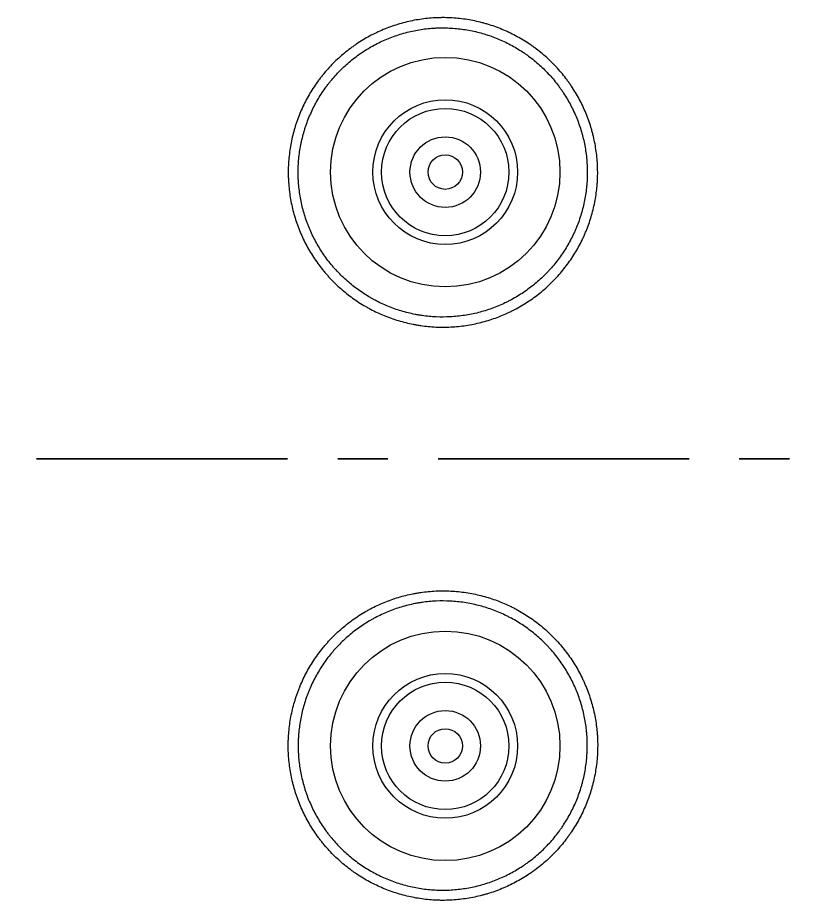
# Model space of a CAD drawing. Extents: x 60870 to 61464, y -29263 to -28843.
# Drawn here: x 61155 to 61182.43, y -29124.77 to -29094.01 of the extents above; entities that cross this region are included whole.
import ezdxf

# ---------------------------------------------------------------- set-up
doc = ezdxf.new("R2010")
doc.units = 0
doc.header["$LTSCALE"] = 7
doc.header["$MEASUREMENT"] = 0
doc.linetypes.add('CENTER', pattern=[2, 1.25, -0.25, 0.25, -0.25])
doc.layers.add('08_ALL_FEATURES', color=7, linetype='CONTINUOUS')
doc.layers.add('1', color=1, linetype='CENTER')

msp = doc.modelspace()

# ---------------------------------------------------------------- linework, layer by layer
at = {"layer": '08_ALL_FEATURES', "color": 7, "linetype": 'Continuous'}
for centre, radius in [((61169.911, -29099.389), 4), ((61169.911, -29099.389), 2.523), ((61169.911, -29099.389), 2.221), ((61169.911, -29099.389), 1.23), ((61169.911, -29099.389), 0.6), ((61169.911, -29119.388), 4), ((61169.911, -29119.388), 2.523), ((61169.911, -29119.388), 2.221), ((61169.911, -29119.388), 1.23), ((61169.911, -29119.388), 0.6)]:
    msp.add_circle(centre, radius, dxfattribs=at)
for points, knots in [([(61170.636, -29104.733), (61170.46, -29104.76), (61170.284, -29104.777), (61169.932, -29104.796), (61169.581, -29104.796), (61169.23, -29104.763), (61169.011, -29104.731), (61168.967, -29104.724), (61168.88, -29104.709), (61168.836, -29104.701), (61168.705, -29104.675), (61168.618, -29104.656), (61168.361, -29104.592), (61168.024, -29104.491), (61167.699, -29104.358), (61167.46, -29104.245), (61167.381, -29104.206), (61167.263, -29104.143), (61167.224, -29104.122), (61167.147, -29104.078), (61167.108, -29104.056), (61166.917, -29103.942), (61166.77, -29103.845), (61166.487, -29103.636), (61166.215, -29103.414), (61165.964, -29103.165), (61165.815, -29103.001), (61165.786, -29102.968), (61165.727, -29102.901), (61165.698, -29102.867), (61165.614, -29102.764), (61165.559, -29102.694), (61165.401, -29102.482), (61165.205, -29102.19), (61165.038, -29101.881), (61164.924, -29101.642), (61164.888, -29101.561), (61164.836, -29101.438), (61164.82, -29101.397), (61164.787, -29101.314), (61164.772, -29101.272), (61164.697, -29101.063), (61164.645, -29100.895), (61164.559, -29100.554), (61164.524, -29100.382), (61164.471, -29100.034), (61164.453, -29099.858), (61164.442, -29099.636), (61164.44, -29099.592), (61164.437, -29099.503), (61164.435, -29099.369), (61164.438, -29099.237), (61164.451, -29098.973), (61164.484, -29098.623), (61164.552, -29098.277), (61164.615, -29098.02), (61164.639, -29097.935), (61164.677, -29097.807), (61164.69, -29097.764), (61164.718, -29097.68), (61164.732, -29097.638), (61164.806, -29097.429), (61164.94, -29097.103), (61165.105, -29096.793), (61165.285, -29096.49), (61165.383, -29096.343), (61165.515, -29096.164), (61165.542, -29096.128), (61165.596, -29096.058), (61165.679, -29095.954), (61165.765, -29095.853), (61165.942, -29095.657), (61166.19, -29095.408), (61166.461, -29095.184), (61166.639, -29095.051), (61166.674, -29095.025), (61166.747, -29094.974), (61166.783, -29094.949), (61166.894, -29094.874), (61166.969, -29094.826), (61167.196, -29094.689), (61167.507, -29094.522), (61167.833, -29094.386), (61168.083, -29094.296), (61168.167, -29094.268), (61168.337, -29094.216), (61168.423, -29094.192), (61168.68, -29094.126), (61169.027, -29094.057), (61169.38, -29094.021), (61169.602, -29094.01), (61169.647, -29094.008), (61169.735, -29094.006), (61169.868, -29094.004), (61170.001, -29094.007), (61170.265, -29094.02), (61170.614, -29094.054), (61170.96, -29094.121), (61171.175, -29094.175), (61171.218, -29094.186), (61171.303, -29094.21), (61171.346, -29094.222), (61171.474, -29094.26), (61171.558, -29094.288), (61171.808, -29094.377), (61172.133, -29094.511), (61172.444, -29094.676), (61172.671, -29094.812), (61172.745, -29094.859), (61172.856, -29094.932), (61172.893, -29094.957), (61172.965, -29095.008), (61173.002, -29095.034), (61173.181, -29095.167), (61173.317, -29095.278), (61173.579, -29095.514), (61173.827, -29095.762), (61174.052, -29096.034), (61174.184, -29096.212), (61174.21, -29096.248), (61174.262, -29096.321), (61174.287, -29096.357), (61174.361, -29096.468), (61174.409, -29096.543), (61174.545, -29096.77), (61174.712, -29097.08), (61174.847, -29097.404), (61174.937, -29097.653), (61174.965, -29097.737), (61175.004, -29097.864), (61175.016, -29097.907), (61175.04, -29097.993), (61175.051, -29098.036), (61175.106, -29098.251), (61175.14, -29098.424), (61175.193, -29098.772), (61175.21, -29098.947), (61175.228, -29099.298), (61175.229, -29099.475), (61175.218, -29099.696), (61175.216, -29099.741), (61175.209, -29099.83), (61175.198, -29099.962), (61175.182, -29100.094), (61175.144, -29100.356), (61175.076, -29100.701), (61174.975, -29101.038), (61174.886, -29101.287), (61174.854, -29101.37), (61174.803, -29101.493), (61174.786, -29101.534), (61174.75, -29101.616), (61174.732, -29101.656), (61174.637, -29101.857), (61174.472, -29102.168), (61174.277, -29102.46), (61174.068, -29102.744), (61173.956, -29102.881), (61173.807, -29103.046), (61173.777, -29103.078), (61173.716, -29103.143), (61173.623, -29103.238), (61173.527, -29103.33), (61173.332, -29103.508), (61173.061, -29103.731), (61172.768, -29103.928), (61172.541, -29104.065), (61172.464, -29104.108), (61172.347, -29104.172), (61172.307, -29104.192), (61172.228, -29104.232), (61172.188, -29104.252), (61171.988, -29104.347), (61171.663, -29104.482), (61171.327, -29104.585), (61170.986, -29104.672), (61170.813, -29104.707), (61170.636, -29104.733)], [0, 0, 0, 0, 0.015625, 0.015625, 0.03125, 0.046875, 0.046875, 0.050781, 0.050781, 0.054687, 0.054687, 0.0625, 0.0625, 0.078125, 0.09375, 0.09375, 0.101562, 0.101562, 0.105469, 0.105469, 0.109375, 0.109375, 0.125, 0.125, 0.140625, 0.15625, 0.15625, 0.160156, 0.160156, 0.164062, 0.164062, 0.171875, 0.171875, 0.1875, 0.203125, 0.203125, 0.210937, 0.210937, 0.214844, 0.214844, 0.21875, 0.21875, 0.234375, 0.234375, 0.25, 0.25, 0.265625, 0.265625, 0.269531, 0.269531, 0.273437, 0.28125, 0.28125, 0.296875, 0.3125, 0.3125, 0.320312, 0.320312, 0.324219, 0.324219, 0.328125, 0.328125, 0.34375, 0.359375, 0.359375, 0.375, 0.375, 0.378906, 0.378906, 0.382812, 0.390625, 0.390625, 0.40625, 0.421875, 0.421875, 0.425781, 0.425781, 0.429687, 0.429687, 0.4375, 0.4375, 0.453125, 0.46875, 0.46875, 0.476562, 0.476562, 0.484375, 0.484375, 0.5, 0.515625, 0.515625, 0.519531, 0.519531, 0.523437, 0.53125, 0.53125, 0.546875, 0.5625, 0.5625, 0.566406, 0.566406, 0.570312, 0.570312, 0.578125, 0.578125, 0.59375, 0.609375, 0.609375, 0.617187, 0.617187, 0.621094, 0.621094, 0.625, 0.625, 0.640625, 0.640625, 0.65625, 0.671875, 0.671875, 0.675781, 0.675781, 0.679687, 0.679687, 0.6875, 0.6875, 0.703125, 0.71875, 0.71875, 0.726562, 0.726562, 0.730469, 0.730469, 0.734375, 0.734375, 0.75, 0.75, 0.765625, 0.765625, 0.78125, 0.78125, 0.785156, 0.785156, 0.789062, 0.796875, 0.796875, 0.8125, 0.828125, 0.828125, 0.835937, 0.835937, 0.839844, 0.839844, 0.84375, 0.84375, 0.859375, 0.875, 0.875, 0.890625, 0.890625, 0.894531, 0.894531, 0.898437, 0.90625, 0.90625, 0.921875, 0.9375, 0.9375, 0.945312, 0.945312, 0.949219, 0.949219, 0.953125, 0.953125, 0.96875, 0.984375, 0.984375, 1, 1, 1, 1]), ([(61170.581, -29104.383), (61170.663, -29104.371), (61170.745, -29104.356), (61170.907, -29104.323), (61170.988, -29104.305), (61171.227, -29104.244), (61171.541, -29104.148), (61171.844, -29104.021), (61172.031, -29103.932), (61172.068, -29103.913), (61172.142, -29103.876), (61172.179, -29103.857), (61172.289, -29103.797), (61172.361, -29103.756), (61172.573, -29103.628), (61172.845, -29103.444), (61173.099, -29103.235), (61173.281, -29103.069), (61173.37, -29102.983), (61173.457, -29102.894), (61173.514, -29102.834), (61173.542, -29102.803), (61173.681, -29102.648), (61173.786, -29102.52), (61173.981, -29102.256), (61174.162, -29101.982), (61174.316, -29101.691), (61174.404, -29101.504), (61174.422, -29101.466), (61174.455, -29101.39), (61174.471, -29101.351), (61174.519, -29101.236), (61174.548, -29101.159), (61174.631, -29100.926), (61174.725, -29100.611), (61174.788, -29100.288), (61174.824, -29100.043), (61174.833, -29099.961), (61174.845, -29099.838), (61174.849, -29099.796), (61174.855, -29099.713), (61174.857, -29099.672), (61174.866, -29099.465), (61174.866, -29099.3), (61174.849, -29098.971), (61174.832, -29098.808), (61174.783, -29098.483), (61174.75, -29098.321), (61174.699, -29098.12), (61174.688, -29098.08), (61174.666, -29098), (61174.631, -29097.881), (61174.591, -29097.763), (61174.507, -29097.531), (61174.381, -29097.228), (61174.225, -29096.938), (61174.097, -29096.726), (61174.052, -29096.656), (61173.983, -29096.553), (61173.959, -29096.519), (61173.911, -29096.451), (61173.887, -29096.417), (61173.763, -29096.251), (61173.553, -29095.998), (61173.32, -29095.766), (61173.076, -29095.546), (61172.948, -29095.442), (61172.78, -29095.318), (61172.746, -29095.294), (61172.678, -29095.246), (61172.576, -29095.176), (61172.471, -29095.111), (61172.259, -29094.984), (61171.969, -29094.831), (61171.664, -29094.706), (61171.431, -29094.623), (61171.352, -29094.597), (61171.192, -29094.549), (61171.112, -29094.527), (61170.872, -29094.468), (61170.549, -29094.405), (61170.222, -29094.373), (61169.975, -29094.362), (61169.893, -29094.36), (61169.769, -29094.36), (61169.727, -29094.361), (61169.644, -29094.363), (61169.603, -29094.365), (61169.395, -29094.376), (61169.066, -29094.409), (61168.742, -29094.475), (61168.501, -29094.536), (61168.421, -29094.559), (61168.262, -29094.608), (61168.183, -29094.634), (61167.95, -29094.718), (61167.646, -29094.846), (61167.356, -29095.002), (61167.144, -29095.131), (61167.074, -29095.176), (61166.936, -29095.269), (61166.868, -29095.317), (61166.67, -29095.465), (61166.416, -29095.675), (61166.185, -29095.908), (61166.02, -29096.092), (61165.939, -29096.186), (61165.862, -29096.283), (61165.811, -29096.349), (61165.786, -29096.382), (61165.663, -29096.55), (61165.572, -29096.687), (61165.404, -29096.97), (61165.251, -29097.26), (61165.126, -29097.565), (61165.057, -29097.76), (61165.043, -29097.8), (61165.018, -29097.878), (61165.005, -29097.918), (61164.97, -29098.038), (61164.948, -29098.118), (61164.889, -29098.358), (61164.826, -29098.681), (61164.795, -29099.008), (61164.784, -29099.255), (61164.782, -29099.337), (61164.783, -29099.462), (61164.783, -29099.503), (61164.786, -29099.586), (61164.787, -29099.628), (61164.799, -29099.835), (61164.816, -29099.999), (61164.865, -29100.324), (61164.898, -29100.485), (61164.979, -29100.803), (61165.027, -29100.961), (61165.098, -29101.156), (61165.113, -29101.195), (61165.143, -29101.272), (61165.158, -29101.311), (61165.206, -29101.425), (61165.24, -29101.501), (61165.347, -29101.724), (61165.503, -29102.013), (61165.687, -29102.286), (61165.835, -29102.484), (61165.886, -29102.549), (61165.965, -29102.645), (61165.992, -29102.677), (61166.047, -29102.739), (61166.075, -29102.77), (61166.214, -29102.923), (61166.448, -29103.155), (61166.703, -29103.362), (61166.968, -29103.557), (61167.105, -29103.649), (61167.284, -29103.755), (61167.32, -29103.775), (61167.392, -29103.816), (61167.502, -29103.876), (61167.612, -29103.931), (61167.836, -29104.035), (61168.14, -29104.16), (61168.455, -29104.254), (61168.696, -29104.314), (61168.776, -29104.331), (61168.899, -29104.355), (61168.94, -29104.363), (61169.022, -29104.377), (61169.063, -29104.383), (61169.267, -29104.413), (61169.595, -29104.443), (61169.924, -29104.442), (61170.252, -29104.425), (61170.417, -29104.408), (61170.581, -29104.383)], [0, 0, 0, 0, 0.007813, 0.007813, 0.015625, 0.015625, 0.03125, 0.046875, 0.046875, 0.050781, 0.050781, 0.054688, 0.054688, 0.0625, 0.0625, 0.078125, 0.09375, 0.09375, 0.101563, 0.105469, 0.105469, 0.109375, 0.109375, 0.125, 0.125, 0.140625, 0.15625, 0.15625, 0.160156, 0.160156, 0.164063, 0.164063, 0.171875, 0.171875, 0.1875, 0.203125, 0.203125, 0.210938, 0.210938, 0.214844, 0.214844, 0.21875, 0.21875, 0.234375, 0.234375, 0.25, 0.25, 0.265625, 0.265625, 0.269531, 0.269531, 0.273438, 0.28125, 0.28125, 0.296875, 0.3125, 0.3125, 0.320313, 0.320313, 0.324219, 0.324219, 0.328125, 0.328125, 0.34375, 0.359375, 0.359375, 0.375, 0.375, 0.378906, 0.378906, 0.382813, 0.390625, 0.390625, 0.40625, 0.421875, 0.421875, 0.429688, 0.429688, 0.4375, 0.4375, 0.453125, 0.46875, 0.46875, 0.476563, 0.476563, 0.480469, 0.480469, 0.484375, 0.484375, 0.5, 0.515625, 0.515625, 0.523438, 0.523438, 0.53125, 0.53125, 0.546875, 0.5625, 0.5625, 0.570313, 0.570313, 0.578125, 0.578125, 0.59375, 0.609375, 0.609375, 0.617188, 0.621094, 0.621094, 0.625, 0.625, 0.640625, 0.640625, 0.65625, 0.671875, 0.671875, 0.675781, 0.675781, 0.679688, 0.679688, 0.6875, 0.6875, 0.703125, 0.71875, 0.71875, 0.726563, 0.726563, 0.730469, 0.730469, 0.734375, 0.734375, 0.75, 0.75, 0.765625, 0.765625, 0.78125, 0.78125, 0.785156, 0.785156, 0.789063, 0.789063, 0.796875, 0.796875, 0.8125, 0.828125, 0.828125, 0.835938, 0.835938, 0.839844, 0.839844, 0.84375, 0.84375, 0.859375, 0.875, 0.875, 0.890625, 0.890625, 0.894531, 0.894531, 0.898438, 0.90625, 0.90625, 0.921875, 0.9375, 0.9375, 0.945313, 0.945313, 0.949219, 0.949219, 0.953125, 0.953125, 0.96875, 0.984375, 0.984375, 1, 1, 1, 1]), ([(61170.636, -29114.043), (61170.46, -29114.017), (61170.284, -29113.999), (61169.932, -29113.981), (61169.581, -29113.98), (61169.23, -29114.014), (61169.011, -29114.045), (61168.967, -29114.052), (61168.88, -29114.067), (61168.836, -29114.075), (61168.705, -29114.101), (61168.618, -29114.12), (61168.361, -29114.184), (61168.024, -29114.286), (61167.699, -29114.419), (61167.46, -29114.531), (61167.381, -29114.571), (61167.263, -29114.633), (61167.224, -29114.654), (61167.147, -29114.698), (61167.108, -29114.72), (61166.917, -29114.834), (61166.77, -29114.932), (61166.487, -29115.141), (61166.215, -29115.363), (61165.964, -29115.612), (61165.815, -29115.775), (61165.786, -29115.809), (61165.727, -29115.876), (61165.698, -29115.91), (61165.614, -29116.013), (61165.559, -29116.082), (61165.401, -29116.294), (61165.205, -29116.586), (61165.038, -29116.896), (61164.924, -29117.135), (61164.888, -29117.216), (61164.836, -29117.339), (61164.82, -29117.38), (61164.787, -29117.463), (61164.772, -29117.505), (61164.697, -29117.713), (61164.645, -29117.882), (61164.559, -29118.223), (61164.524, -29118.395), (61164.471, -29118.743), (61164.453, -29118.919), (61164.442, -29119.14), (61164.44, -29119.185), (61164.437, -29119.274), (61164.435, -29119.407), (61164.438, -29119.54), (61164.451, -29119.804), (61164.484, -29120.154), (61164.552, -29120.499), (61164.615, -29120.757), (61164.639, -29120.842), (61164.677, -29120.97), (61164.69, -29121.012), (61164.718, -29121.097), (61164.732, -29121.139), (61164.806, -29121.347), (61164.94, -29121.673), (61165.105, -29121.984), (61165.285, -29122.286), (61165.383, -29122.434), (61165.515, -29122.613), (61165.542, -29122.648), (61165.596, -29122.719), (61165.679, -29122.823), (61165.765, -29122.923), (61165.942, -29123.119), (61166.19, -29123.369), (61166.461, -29123.593), (61166.639, -29123.725), (61166.674, -29123.751), (61166.747, -29123.803), (61166.783, -29123.828), (61166.894, -29123.903), (61166.969, -29123.95), (61167.196, -29124.087), (61167.507, -29124.255), (61167.833, -29124.391), (61168.083, -29124.481), (61168.167, -29124.509), (61168.337, -29124.561), (61168.423, -29124.585), (61168.68, -29124.65), (61169.027, -29124.72), (61169.38, -29124.755), (61169.602, -29124.767), (61169.647, -29124.768), (61169.735, -29124.771), (61169.868, -29124.773), (61170.001, -29124.769), (61170.265, -29124.757), (61170.614, -29124.723), (61170.96, -29124.655), (61171.175, -29124.602), (61171.218, -29124.591), (61171.303, -29124.567), (61171.346, -29124.555), (61171.474, -29124.516), (61171.558, -29124.489), (61171.808, -29124.4), (61172.133, -29124.265), (61172.444, -29124.1), (61172.671, -29123.965), (61172.745, -29123.918), (61172.856, -29123.844), (61172.893, -29123.819), (61172.965, -29123.768), (61173.002, -29123.742), (61173.181, -29123.61), (61173.317, -29123.498), (61173.579, -29123.262), (61173.827, -29123.014), (61174.052, -29122.742), (61174.184, -29122.565), (61174.21, -29122.529), (61174.262, -29122.456), (61174.287, -29122.419), (61174.361, -29122.309), (61174.409, -29122.234), (61174.545, -29122.007), (61174.712, -29121.697), (61174.847, -29121.372), (61174.937, -29121.123), (61174.965, -29121.039), (61175.004, -29120.912), (61175.016, -29120.87), (61175.04, -29120.784), (61175.051, -29120.741), (61175.106, -29120.525), (61175.14, -29120.352), (61175.193, -29120.005), (61175.21, -29119.83), (61175.228, -29119.479), (61175.229, -29119.302), (61175.218, -29119.08), (61175.216, -29119.036), (61175.209, -29118.947), (61175.198, -29118.814), (61175.182, -29118.683), (61175.144, -29118.421), (61175.076, -29118.076), (61174.975, -29117.739), (61174.886, -29117.489), (61174.854, -29117.406), (61174.803, -29117.283), (61174.786, -29117.242), (61174.75, -29117.161), (61174.732, -29117.12), (61174.637, -29116.92), (61174.472, -29116.609), (61174.277, -29116.316), (61174.068, -29116.033), (61173.956, -29115.896), (61173.807, -29115.731), (61173.777, -29115.698), (61173.716, -29115.634), (61173.623, -29115.538), (61173.527, -29115.447), (61173.332, -29115.269), (61173.061, -29115.045), (61172.768, -29114.849), (61172.541, -29114.712), (61172.464, -29114.668), (61172.347, -29114.605), (61172.307, -29114.584), (61172.228, -29114.544), (61172.188, -29114.525), (61171.988, -29114.43), (61171.663, -29114.294), (61171.327, -29114.191), (61170.986, -29114.105), (61170.813, -29114.07), (61170.636, -29114.043)], [0, 0, 0, 0, 0.015625, 0.015625, 0.03125, 0.046875, 0.046875, 0.050781, 0.050781, 0.054687, 0.054687, 0.0625, 0.0625, 0.078125, 0.09375, 0.09375, 0.101562, 0.101562, 0.105469, 0.105469, 0.109375, 0.109375, 0.125, 0.125, 0.140625, 0.15625, 0.15625, 0.160156, 0.160156, 0.164062, 0.164062, 0.171875, 0.171875, 0.1875, 0.203125, 0.203125, 0.210937, 0.210937, 0.214844, 0.214844, 0.21875, 0.21875, 0.234375, 0.234375, 0.25, 0.25, 0.265625, 0.265625, 0.269531, 0.269531, 0.273437, 0.28125, 0.28125, 0.296875, 0.3125, 0.3125, 0.320312, 0.320312, 0.324219, 0.324219, 0.328125, 0.328125, 0.34375, 0.359375, 0.359375, 0.375, 0.375, 0.378906, 0.378906, 0.382812, 0.390625, 0.390625, 0.40625, 0.421875, 0.421875, 0.425781, 0.425781, 0.429687, 0.429687, 0.4375, 0.4375, 0.453125, 0.46875, 0.46875, 0.476562, 0.476562, 0.484375, 0.484375, 0.5, 0.515625, 0.515625, 0.519531, 0.519531, 0.523437, 0.53125, 0.53125, 0.546875, 0.5625, 0.5625, 0.566406, 0.566406, 0.570312, 0.570312, 0.578125, 0.578125, 0.59375, 0.609375, 0.609375, 0.617187, 0.617187, 0.621094, 0.621094, 0.625, 0.625, 0.640625, 0.640625, 0.65625, 0.671875, 0.671875, 0.675781, 0.675781, 0.679688, 0.679688, 0.6875, 0.6875, 0.703125, 0.71875, 0.71875, 0.726563, 0.726563, 0.730469, 0.730469, 0.734375, 0.734375, 0.75, 0.75, 0.765625, 0.765625, 0.78125, 0.78125, 0.785156, 0.785156, 0.789063, 0.796875, 0.796875, 0.8125, 0.828125, 0.828125, 0.835938, 0.835938, 0.839844, 0.839844, 0.84375, 0.84375, 0.859375, 0.875, 0.875, 0.890625, 0.890625, 0.894531, 0.894531, 0.898438, 0.90625, 0.90625, 0.921875, 0.9375, 0.9375, 0.945313, 0.945313, 0.949219, 0.949219, 0.953125, 0.953125, 0.96875, 0.984375, 0.984375, 1, 1, 1, 1]), ([(61170.581, -29114.393), (61170.663, -29114.406), (61170.745, -29114.42), (61170.907, -29114.453), (61170.988, -29114.472), (61171.227, -29114.532), (61171.541, -29114.629), (61171.844, -29114.756), (61172.031, -29114.845), (61172.068, -29114.863), (61172.142, -29114.901), (61172.179, -29114.92), (61172.289, -29114.979), (61172.361, -29115.02), (61172.573, -29115.148), (61172.845, -29115.332), (61173.099, -29115.541), (61173.281, -29115.708), (61173.37, -29115.793), (61173.457, -29115.883), (61173.514, -29115.943), (61173.542, -29115.974), (61173.681, -29116.128), (61173.786, -29116.256), (61173.981, -29116.521), (61174.162, -29116.795), (61174.316, -29117.086), (61174.404, -29117.273), (61174.422, -29117.311), (61174.455, -29117.387), (61174.471, -29117.425), (61174.519, -29117.54), (61174.548, -29117.618), (61174.631, -29117.851), (61174.725, -29118.166), (61174.788, -29118.488), (61174.824, -29118.733), (61174.833, -29118.815), (61174.845, -29118.939), (61174.849, -29118.98), (61174.855, -29119.063), (61174.857, -29119.105), (61174.866, -29119.312), (61174.866, -29119.477), (61174.849, -29119.805), (61174.832, -29119.968), (61174.783, -29120.293), (61174.75, -29120.455), (61174.699, -29120.656), (61174.688, -29120.696), (61174.666, -29120.776), (61174.631, -29120.896), (61174.591, -29121.013), (61174.507, -29121.246), (61174.381, -29121.549), (61174.225, -29121.839), (61174.097, -29122.051), (61174.052, -29122.12), (61173.983, -29122.224), (61173.959, -29122.258), (61173.911, -29122.326), (61173.887, -29122.359), (61173.763, -29122.525), (61173.553, -29122.779), (61173.32, -29123.01), (61173.076, -29123.231), (61172.948, -29123.335), (61172.78, -29123.458), (61172.746, -29123.483), (61172.678, -29123.53), (61172.576, -29123.6), (61172.471, -29123.666), (61172.259, -29123.792), (61171.969, -29123.946), (61171.664, -29124.071), (61171.431, -29124.154), (61171.352, -29124.18), (61171.192, -29124.228), (61171.112, -29124.249), (61170.872, -29124.309), (61170.549, -29124.372), (61170.222, -29124.403), (61169.975, -29124.415), (61169.893, -29124.416), (61169.769, -29124.416), (61169.727, -29124.415), (61169.644, -29124.413), (61169.603, -29124.412), (61169.395, -29124.401), (61169.066, -29124.367), (61168.742, -29124.302), (61168.501, -29124.24), (61168.421, -29124.218), (61168.262, -29124.169), (61168.183, -29124.143), (61167.95, -29124.058), (61167.646, -29123.931), (61167.356, -29123.774), (61167.144, -29123.646), (61167.074, -29123.601), (61166.936, -29123.508), (61166.868, -29123.46), (61166.67, -29123.311), (61166.416, -29123.101), (61166.185, -29122.868), (61166.02, -29122.685), (61165.939, -29122.591), (61165.862, -29122.493), (61165.811, -29122.428), (61165.786, -29122.394), (61165.663, -29122.227), (61165.572, -29122.089), (61165.404, -29121.806), (61165.251, -29121.516), (61165.126, -29121.211), (61165.057, -29121.016), (61165.043, -29120.977), (61165.018, -29120.898), (61165.005, -29120.858), (61164.97, -29120.739), (61164.948, -29120.659), (61164.889, -29120.419), (61164.826, -29120.096), (61164.795, -29119.769), (61164.784, -29119.522), (61164.782, -29119.439), (61164.783, -29119.315), (61164.783, -29119.274), (61164.786, -29119.19), (61164.787, -29119.149), (61164.799, -29118.942), (61164.816, -29118.777), (61164.865, -29118.452), (61164.898, -29118.292), (61164.979, -29117.973), (61165.027, -29117.816), (61165.098, -29117.621), (61165.113, -29117.582), (61165.143, -29117.504), (61165.158, -29117.466), (61165.206, -29117.351), (61165.24, -29117.276), (61165.347, -29117.053), (61165.503, -29116.763), (61165.687, -29116.491), (61165.835, -29116.293), (61165.886, -29116.228), (61165.965, -29116.132), (61165.992, -29116.1), (61166.047, -29116.037), (61166.075, -29116.006), (61166.214, -29115.853), (61166.448, -29115.621), (61166.703, -29115.414), (61166.968, -29115.219), (61167.105, -29115.128), (61167.284, -29115.022), (61167.32, -29115.001), (61167.392, -29114.961), (61167.502, -29114.901), (61167.612, -29114.846), (61167.836, -29114.741), (61168.14, -29114.617), (61168.455, -29114.522), (61168.696, -29114.463), (61168.776, -29114.445), (61168.899, -29114.421), (61168.94, -29114.414), (61169.022, -29114.4), (61169.063, -29114.393), (61169.267, -29114.364), (61169.595, -29114.333), (61169.924, -29114.334), (61170.252, -29114.352), (61170.417, -29114.368), (61170.581, -29114.393)], [0, 0, 0, 0, 0.007812, 0.007812, 0.015625, 0.015625, 0.03125, 0.046875, 0.046875, 0.050781, 0.050781, 0.054687, 0.054687, 0.0625, 0.0625, 0.078125, 0.09375, 0.09375, 0.101562, 0.105469, 0.105469, 0.109375, 0.109375, 0.125, 0.125, 0.140625, 0.15625, 0.15625, 0.160156, 0.160156, 0.164062, 0.164062, 0.171875, 0.171875, 0.1875, 0.203125, 0.203125, 0.210937, 0.210937, 0.214844, 0.214844, 0.21875, 0.21875, 0.234375, 0.234375, 0.25, 0.25, 0.265625, 0.265625, 0.269531, 0.269531, 0.273437, 0.28125, 0.28125, 0.296875, 0.3125, 0.3125, 0.320312, 0.320312, 0.324219, 0.324219, 0.328125, 0.328125, 0.34375, 0.359375, 0.359375, 0.375, 0.375, 0.378906, 0.378906, 0.382812, 0.390625, 0.390625, 0.40625, 0.421875, 0.421875, 0.429687, 0.429687, 0.4375, 0.4375, 0.453125, 0.46875, 0.46875, 0.476562, 0.476562, 0.480469, 0.480469, 0.484375, 0.484375, 0.5, 0.515625, 0.515625, 0.523437, 0.523437, 0.53125, 0.53125, 0.546875, 0.5625, 0.5625, 0.570312, 0.570312, 0.578125, 0.578125, 0.59375, 0.609375, 0.609375, 0.617187, 0.621094, 0.621094, 0.625, 0.625, 0.640625, 0.640625, 0.65625, 0.671875, 0.671875, 0.675781, 0.675781, 0.679687, 0.679687, 0.6875, 0.6875, 0.703125, 0.71875, 0.71875, 0.726562, 0.726562, 0.730469, 0.730469, 0.734375, 0.734375, 0.75, 0.75, 0.765625, 0.765625, 0.78125, 0.78125, 0.785156, 0.785156, 0.789062, 0.789062, 0.796875, 0.796875, 0.8125, 0.828125, 0.828125, 0.835937, 0.835937, 0.839844, 0.839844, 0.84375, 0.84375, 0.859375, 0.875, 0.875, 0.890625, 0.890625, 0.894531, 0.894531, 0.898437, 0.90625, 0.90625, 0.921875, 0.9375, 0.9375, 0.945312, 0.945312, 0.949219, 0.949219, 0.953125, 0.953125, 0.96875, 0.984375, 0.984375, 1, 1, 1, 1])]:
    msp.add_open_spline(points, degree=3, knots=knots, dxfattribs=at)
at = {"layer": '1', "color": 1, "linetype": 'CENTER', "lineweight": 35}
msp.add_line((61248.411, -29109.388), (60944.416, -29109.388), dxfattribs=at)

doc.saveas('drawing.dxf')
